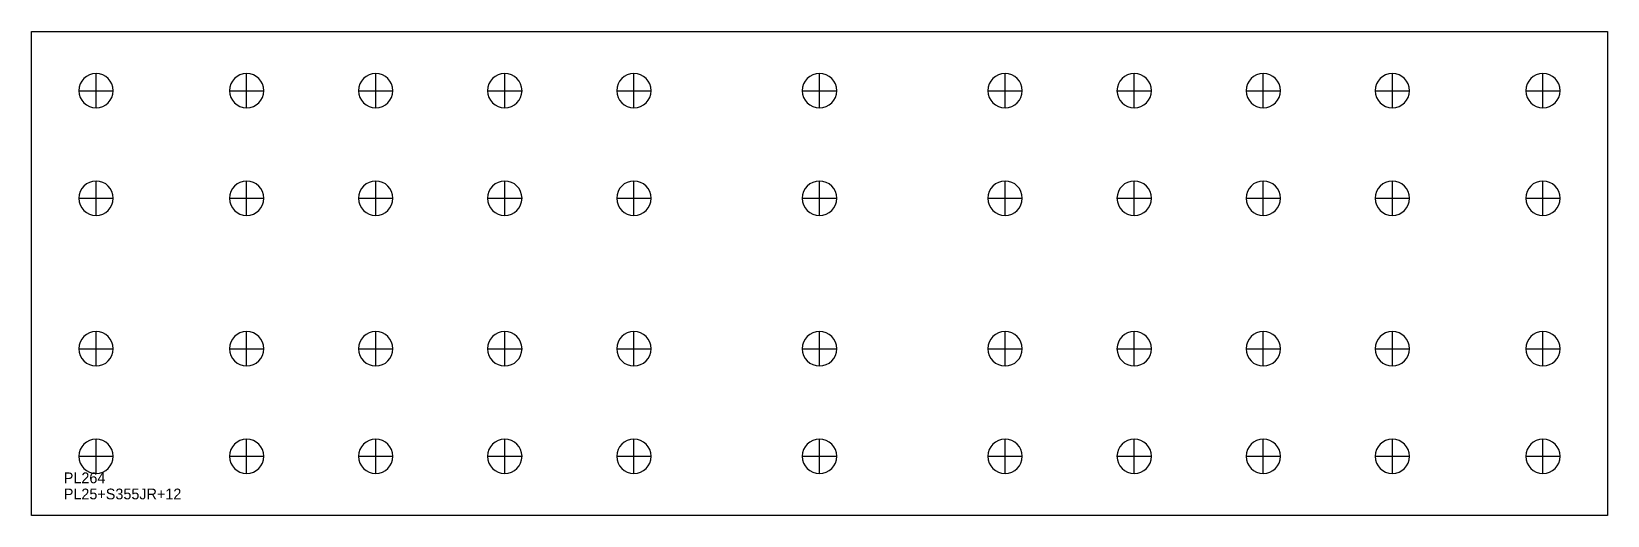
# Model space of a CAD drawing. Extents: x 0 to 1465, y 0 to 450.
import ezdxf

# ---------------------------------------------------------------- set-up
doc = ezdxf.new("R2010")
doc.units = 0
for name, color, linetype in [('30', 7, 'CONTINUOUS'), ('CUT', 7, 'CONTINUOUS'), ('SCRIBE', 3, 'CONTINUOUS'), ('TEXT', 7, 'CONTINUOUS')]:
    doc.layers.add(name, color=color, linetype=linetype)

msp = doc.modelspace()

# ---------------------------------------------------------------- linework, layer by layer
at = {"layer": '30', "color": 7, "linetype": 'CONTINUOUS'}
for p, q in [((60, 379), (60, 411)), ((200, 379), (200, 411)), ((320, 379), (320, 411)), ((440, 379), (440, 411)), ((560, 379), (560, 411)), ((732.57, 379), (732.57, 411)), ((905.14, 379), (905.14, 411)), ((1025.14, 379), (1025.14, 411)), ((1145.14, 379), (1145.14, 411)), ((1265.14, 379), (1265.14, 411)), ((1405.14, 379), (1405.14, 411)), ((44, 395), (76, 395)), ((184, 395), (216, 395)), ((304, 395), (336, 395)), ((424, 395), (456, 395)), ((544, 395), (576, 395)), ((716.57, 395), (748.57, 395)), ((889.14, 395), (921.14, 395)), ((1009.14, 395), (1041.14, 395)), ((1129.14, 395), (1161.14, 395)), ((1249.14, 395), (1281.14, 395)), ((1389.14, 395), (1421.14, 395)), ((60, 279), (60, 311)), ((200, 279), (200, 311)), ((320, 279), (320, 311)), ((440, 279), (440, 311)), ((560, 279), (560, 311)), ((732.57, 279), (732.57, 311)), ((905.14, 279), (905.14, 311)), ((1025.14, 279), (1025.14, 311)), ((1145.14, 279), (1145.14, 311)), ((1265.14, 279), (1265.14, 311)), ((1405.14, 279), (1405.14, 311)), ((44, 295), (76, 295)), ((184, 295), (216, 295)), ((304, 295), (336, 295)), ((424, 295), (456, 295)), ((544, 295), (576, 295)), ((716.57, 295), (748.57, 295)), ((889.14, 295), (921.14, 295)), ((1009.14, 295), (1041.14, 295)), ((1129.14, 295), (1161.14, 295)), ((1249.14, 295), (1281.14, 295)), ((1389.14, 295), (1421.14, 295)), ((60, 139), (60, 171)), ((200, 139), (200, 171)), ((320, 139), (320, 171)), ((440, 139), (440, 171)), ((560, 139), (560, 171)), ((732.57, 139), (732.57, 171)), ((905.14, 139), (905.14, 171)), ((1025.14, 139), (1025.14, 171)), ((1145.14, 139), (1145.14, 171)), ((1265.14, 139), (1265.14, 171)), ((1405.14, 139), (1405.14, 171)), ((44, 155), (76, 155)), ((184, 155), (216, 155)), ((304, 155), (336, 155)), ((424, 155), (456, 155)), ((544, 155), (576, 155)), ((716.57, 155), (748.57, 155)), ((889.14, 155), (921.14, 155)), ((1009.14, 155), (1041.14, 155)), ((1129.14, 155), (1161.14, 155)), ((1249.14, 155), (1281.14, 155)), ((1389.14, 155), (1421.14, 155)), ((60, 39), (60, 71)), ((200, 39), (200, 71)), ((320, 39), (320, 71)), ((440, 39), (440, 71)), ((560, 39), (560, 71)), ((732.57, 39), (732.57, 71)), ((905.14, 39), (905.14, 71)), ((1025.14, 39), (1025.14, 71)), ((1145.14, 39), (1145.14, 71)), ((1265.14, 39), (1265.14, 71)), ((1405.14, 39), (1405.14, 71)), ((44, 55), (76, 55)), ((184, 55), (216, 55)), ((304, 55), (336, 55)), ((424, 55), (456, 55)), ((544, 55), (576, 55)), ((716.57, 55), (748.57, 55)), ((889.14, 55), (921.14, 55)), ((1009.14, 55), (1041.14, 55)), ((1129.14, 55), (1161.14, 55)), ((1249.14, 55), (1281.14, 55)), ((1389.14, 55), (1421.14, 55))]:
    msp.add_line(p, q, dxfattribs=at)
for points in [[(60, 411, 1), (60, 379, 1)], [(200, 411, 1), (200, 379, 1)], [(320, 411, 1), (320, 379, 1)], [(440, 411, 1), (440, 379, 1)], [(560, 411, 1), (560, 379, 1)], [(732.57, 411, 1), (732.57, 379, 1)], [(905.14, 411, 1), (905.14, 379, 1)], [(1025.14, 411, 1), (1025.14, 379, 1)], [(1145.14, 411, 1), (1145.14, 379, 1)], [(1265.14, 411, 1), (1265.14, 379, 1)], [(1405.14, 411, 1), (1405.14, 379, 1)], [(60, 311, 1), (60, 279, 1)], [(200, 311, 1), (200, 279, 1)], [(320, 311, 1), (320, 279, 1)], [(440, 311, 1), (440, 279, 1)], [(560, 311, 1), (560, 279, 1)], [(732.57, 311, 1), (732.57, 279, 1)], [(905.14, 311, 1), (905.14, 279, 1)], [(1025.14, 311, 1), (1025.14, 279, 1)], [(1145.14, 311, 1), (1145.14, 279, 1)], [(1265.14, 311, 1), (1265.14, 279, 1)], [(1405.14, 311, 1), (1405.14, 279, 1)], [(60, 171, 1), (60, 139, 1)], [(200, 171, 1), (200, 139, 1)], [(320, 171, 1), (320, 139, 1)], [(440, 171, 1), (440, 139, 1)], [(560, 171, 1), (560, 139, 1)], [(732.57, 171, 1), (732.57, 139, 1)], [(905.14, 171, 1), (905.14, 139, 1)], [(1025.14, 171, 1), (1025.14, 139, 1)], [(1145.14, 171, 1), (1145.14, 139, 1)], [(1265.14, 171, 1), (1265.14, 139, 1)], [(1405.14, 171, 1), (1405.14, 139, 1)], [(60, 71, 1), (60, 39, 1)], [(200, 71, 1), (200, 39, 1)], [(320, 71, 1), (320, 39, 1)], [(440, 71, 1), (440, 39, 1)], [(560, 71, 1), (560, 39, 1)], [(732.57, 71, 1), (732.57, 39, 1)], [(905.14, 71, 1), (905.14, 39, 1)], [(1025.14, 71, 1), (1025.14, 39, 1)], [(1145.14, 71, 1), (1145.14, 39, 1)], [(1265.14, 71, 1), (1265.14, 39, 1)], [(1405.14, 71, 1), (1405.14, 39, 1)]]:
    msp.add_lwpolyline(points, format="xyb", close=True, dxfattribs=at)
at = {"layer": 'CUT', "color": 7, "linetype": 'CONTINUOUS'}
msp.add_lwpolyline([(0, 0), (0, 450), (1465.14, 450), (1465.14, 0)], close=True, dxfattribs=at)

# ---------------------------------------------------------------- texts
at = {"layer": 'SCRIBE', "color": 3}
msp.add_text('PL264', height=10, dxfattribs=at).set_placement((30, 30))
at = {"layer": 'TEXT', "color": 7}
msp.add_text('PL25+S355JR+12', height=10, dxfattribs=at).set_placement((30, 15))

doc.saveas('drawing.dxf')
